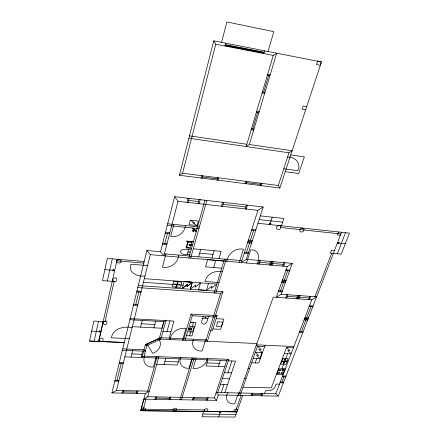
<?xml version="1.0" encoding="UTF-8"?>
<svg xmlns="http://www.w3.org/2000/svg" width="439" height="439" viewBox="0 0 439 439"><rect width="100%" height="100%" fill="white"/><g stroke="black" fill="none" stroke-linecap="round" stroke-linejoin="round"><path stroke-width="0.66" d="M237.466 410.289L237.258 409.422C236.116 408.391 233.778 409.378 233.833 410.937L234.986 411.809M89.529 341.065L124.286 342.491L89.529 341.065L93.858 321.085L105.014 321.677L114.118 281.47L102.485 280.625L107.308 258.417L144.184 261.479M94.133 341.262L98.523 321.332M107.363 280.982L112.263 258.829M103.17 321.578L98.715 341.465L117.191 259.235M111.901 392.9L116.478 390.469L149.282 391.138L145.413 393.547L111.901 392.9L146.884 250.504L160.537 251.712L163.862 255.822L178.014 201.26L174.629 196.705L160.537 251.712M116.983 380.399L121.191 363.366M135.722 304.611L138.834 292.039M116.478 390.469L150.292 254.642L146.884 250.504M131.052 357.105L132.677 350.706M121.96 393.097L122.591 390.595M122.936 393.114L123.573 390.611M140.573 327.126L142.285 320.421M179.403 175.271L213.76 40.838L321.425 61.981L279.862 188.024L179.403 175.271L182.564 173.218L278.288 185.483L279.862 188.024M182.564 173.218L215.774 44.218L213.76 40.838M164.883 243.382L167.429 233.499M165.92 253.967L162.474 267.197C170.316 268.63 178.031 263.087 178.865 255.103M173.817 224.395L170.678 236.44C177.762 237.861 184.671 232.758 185.439 225.586M221.552 42.369L226.881 21.95L273.837 31.679L268.031 51.495M142.735 351.107L141.067 357.472L124.841 356.874M141.984 357.467L145.331 344.736L160.707 337.695L160.872 339.127L146.878 345.531L144.069 356.155L141.984 357.467L226.771 360.578L228.796 359.321L217.689 392.543M224.982 46.013L225.728 43.187M144.771 356.183C141.632 362.17 147.158 367.926 153.359 367.004L156.213 356.611M186.981 202.28L188.051 198.263M136.342 393.377L137.006 390.891M153.924 327.812L155.702 321.15M188.073 202.406L189.143 198.39M137.308 393.393L137.972 390.908M200.947 178.004L201.583 175.655M190.274 220.18L189.044 224.708L197.16 225.542L198.417 221.036L190.274 220.18L195.042 223.007L192.567 222.749L197.16 225.542M202.044 178.146L202.686 175.798M163.791 321.589L161.98 328.224L132.353 326.704M159.143 339.051L163.906 321.6L165.958 320.585L161.256 337.723L159.143 339.051L256.881 343.539M145.413 393.547L140.716 410.717L236.939 411.771M341.537 232.269L278.271 396.115L275.796 393.734L216.142 392.51L218.32 394.957L216.515 400.346L214.336 397.926L147.729 396.746L143.882 399.139L140.716 410.717L143.279 409.203L204.272 409.922M198.049 203.542L199.147 199.547M187.832 241.472L186.059 247.92L191.53 248.425M199.13 203.669L200.228 199.679M147.625 391.105L157.107 356.644M143.29 410.745L145.128 409.867L145.479 409.148L145.166 408.243C143.959 407.183 141.363 408.111 141.567 409.823L142.916 410.739L146.044 399.177M147.729 396.746L158.803 356.709M191.058 249.862L184.934 249.303C176.643 249.566 181.537 256.025 187.179 254.571L188.545 249.632M166.99 331.577L169.959 320.887M188.863 257.984L204.958 200.228M190.663 258.143L206.824 200.442M184.122 281.64L182.152 288.67L187.579 284.176L186.91 286.541L192.282 282.25L190.279 289.252M169.218 338.096L173.959 321.107L165.947 320.662M170.041 339.55C171.1 331.983 178.728 327.373 186.01 328.377L182.58 340.126M164.049 364.557L165.81 358.339M154.923 399.32L155.615 396.883M217.036 180.045L217.695 177.718M155.867 399.336L156.558 396.9M218.123 180.182L218.781 177.861M198.626 256.837L200.727 249.484M192.353 282.255L190.345 289.257L195.739 284.922L195.053 287.293L200.436 282.864L208.481 283.457L206.407 290.404L211.977 286.124L211.263 288.472L216.828 284.093L208.481 283.468M263.729 53.558L264.525 50.803M221.437 206.215L222.584 202.275M222.491 206.33L223.643 202.395M183.42 340.165L191.058 314.072L217.113 315.614L212.344 330.808L210.693 330.726M179.172 358.828L177.361 365.007L156.701 364.31M185.104 340.241L192.309 315.729L191.058 314.072M180.978 357.538C177.735 363.251 182.816 369.144 188.962 368.195L192.073 357.95M169.13 399.556L169.844 397.136M211.938 258.006L214.1 250.702M170.063 399.572L170.776 397.152M189.61 335.802L193.572 322.462L190.433 322.286M273.256 55.418L246.197 146.555L249.379 144.497L276.652 53.185L273.256 55.418L215.774 44.218M252.749 128.868L257.622 112.51M263.691 92.119L268.602 75.629M213.661 267.527L215.812 260.343M193.665 339.237C190.169 345.361 195.437 351.913 202.143 350.953L205.606 339.791M219.012 258.626L221.201 251.355L193.281 248.798M203.257 316.42C202.966 318.248 199.558 323.944 203.696 324.234C207.411 323.993 207.373 319.274 208.448 316.722M244.978 183.595L245.67 181.307M179.886 399.737L192.189 359.305L194.241 358.032L181.483 399.764M246.032 183.727L246.729 181.439M214.139 292.939L224.483 259.103M215.801 293.06L226.178 259.251M196.211 358.103L193.023 368.469C199.493 369.199 206.16 365.16 207.312 358.52M226.793 261.276C227.989 253.413 235.556 247.7 243.464 249.171L239.277 262.357M245.28 208.931L246.482 205.046M246.306 209.052L247.514 205.167M222.913 291.584L207.4 341.268L206.182 339.819L220.608 293.395L222.913 291.584L138.274 285.548M192.48 399.945L193.231 397.553M260.162 185.521L260.881 183.255M193.385 399.962L194.142 397.569M261.205 185.653L261.918 183.387M207.943 359.887L206.012 365.972L224.768 366.603M246.35 259.312L263.208 206.988L257.902 210.374L241.258 262.527L246.35 259.312L292.264 263.373L281.207 294.267L276.329 297.313L287.26 266.517L292.264 263.373M246.531 252.414L249.561 242.97M250.428 240.27L253.55 230.53M246.471 262.977L250.718 249.84C258.675 249.281 260.711 258.247 256.897 263.883M206.533 400.176L207.312 397.805M218.424 366.389L220.405 360.342M242.762 395.429L235.063 417.05L202.022 416.776C203.131 414.625 203.405 406.909 207.691 409.005L207.932 409.883L207.565 410.575L205.776 411.431M207.433 400.192L208.207 397.822M278.288 185.483L289.01 152.799L292.138 150.786L249.379 144.497M269.744 224.554L272.18 217.19M258.269 264.004L259.444 260.47M214.336 397.926L226.771 360.578M259.24 264.086L260.415 260.557M221.261 392.614L223.989 384.537M227.94 372.81L231.929 360.973M280.96 225.761L280.367 227.49L340.889 233.938M281.383 225.805L283.874 218.49L260.349 215.873M224.817 392.691L235.562 361.11L228.285 360.842M269.656 264.991L270.852 261.479M218.688 416.885L220.488 411.623M270.611 265.074L271.812 261.562M271.132 265.118L272.328 261.611M227.923 392.751C224.126 398.14 228.082 405.01 234.722 403.781L238.525 392.971M272.087 265.2L273.294 261.693M282.749 266.122L283.973 262.643M283.698 266.204L284.922 262.725M238.618 395.347L273.256 297.099L311.8 299.804L316.612 296.819L281.207 294.267M240.128 395.38L257.517 346.239L256.425 344.84L293.889 346.541M235.331 411.755L241.137 395.396M280.516 290.892L283.462 282.628M284.346 280.137L287.671 270.808M255.213 362.932L256.793 358.504M262.034 352.61L259.872 358.619L256.568 355.447L258.708 355.535L255.361 352.33L262.511 352.627L258.758 349.406L261.189 349.51L257.517 346.239L264.854 346.569L265.326 345.246M264.69 346.563L258.78 362.998L251.657 362.806M285.751 297.977L286.947 294.679M251.07 395.588L251.92 393.245M286.667 298.037L287.863 294.745M251.931 395.605L252.782 393.262M296.506 298.729L297.719 295.458M261.073 395.78L261.935 393.448M297.412 298.794L298.624 295.524M261.924 395.797L262.791 393.47M298.021 298.838L299.239 295.568M298.926 298.899L300.144 295.628M264.541 393.503L265.628 390.595L270.468 390.699L274.594 387.955L276.071 384.076L279.467 384.163M293.389 347.842L286.524 347.534L271.302 387.884L243.019 387.22M287.638 353.669L281.827 368.936L285.257 369.051M308.633 299.585L309.874 296.33M309.533 299.645L310.774 296.396M275.796 393.734L311.8 299.804M338.496 231.946L337.366 234.892L340.401 235.216M281.959 382.133L284.028 376.75M301.352 331.725L305.862 320.004M306.669 317.902L310.988 306.669M314.95 296.698L331.675 253.226M337.311 253.764L345.509 232.697M112.647 279.44C119.331 273.299 116.856 286.782 112.565 279.802M102.945 322.588C109.349 316.744 107.121 329.371 102.869 322.928M99.137 339.599C105.426 333.87 103.302 346.168 99.06 339.929M237.373 410.564L236.55 411.414L235.326 411.815M194.965 229.652L193.336 231.424L192.65 231.04L194.713 229.416L196.31 230.898L195.629 231.474L194.279 230.228M195.328 231.199L196.013 230.618M182.234 288.615L187.656 284.143L186.981 286.535L192.364 282.211M217.113 315.614L214.962 317.046L192.309 315.729M159.33 338.37L145.331 344.736L146.878 345.531M174.618 411.091L176.429 410.224L176.791 409.516L176.511 408.627C175.326 407.579 172.818 408.522 172.971 410.18L174.25 411.085M119.09 259.394C110.271 263.285 126.24 265.024 119.529 259.433M302.504 228.077C300.902 227.956 299.08 229.718 299.925 231.32A2.338 1.844 -32.7 0 0 300.792 231.968C303.108 232.961 305.698 228.834 302.712 228.099M279.138 225.564C271.522 227.254 281.503 233.224 280.559 226.326A2.36 1.888 -31.2 0 0 279.665 225.662L279.358 225.586M142.856 410.739L236.917 411.831L203.784 411.409M202.911 414.07L235.99 414.449M156.213 398.118L169.487 398.349M193.764 398.766L206.923 398.991M143.882 399.139L216.515 400.346M123.255 391.868L136.677 392.131M252.359 394.436L261.501 394.617M218.32 394.957L278.271 396.115M114.985 380.344L118.969 380.448M114.798 381.112L118.782 381.217M220.4 384.449L227.561 384.624M280.263 382.089L283.654 382.177M279.989 382.797L283.38 382.885M244.523 378.594L246.054 378.637M222.353 378.605L229.542 378.802M224.324 372.7L231.545 372.925M282.601 375.987L286.003 376.086M282.326 376.7L285.729 376.799M119.37 362.504L123.403 362.641M119.178 363.294L123.205 363.432M248.128 368.37L249.67 368.42M164.927 361.456L178.267 361.928M206.972 362.938L219.412 363.371M141.232 356.797L142.148 356.836M253.226 358.367L260.349 358.636M131.865 353.916L141.896 354.295M144.069 356.155L228.796 359.321M122.711 348.895L144.014 349.757L145.375 351.211L122.366 350.3M284.258 353.532L291.101 353.812L287.704 350.629L290.036 350.728L286.519 347.545M129.373 338.656L111.385 337.838C113.004 328.295 124.039 326.062 132.15 327.521M161.256 337.723L206.182 339.819M186.476 335.654L191.975 335.917L195.97 322.533L190.427 322.226M91.68 331.154L100.926 331.604M163.006 331.379L170.99 331.774M212.975 328.926L220.592 329.321L223.852 319.126L216.191 318.681M299.601 331.632L303.097 331.818M141.429 323.779L154.813 324.487M299.305 332.4L302.8 332.586M130.153 318.61L165.958 320.585M129.873 319.74L163.906 321.6M202.659 318.401L207.839 318.698M304.902 317.798L308.43 318.012M304.6 318.582L308.129 318.796M304.403 319.109L307.92 319.323M304.101 319.894L307.618 320.108M133.621 304.479L137.819 304.737M133.412 305.346L137.605 305.604M309.522 305.753L313.073 305.988M309.215 306.554L312.76 306.79M136.93 291.008L141.166 291.298M136.716 291.897L140.946 292.182M137.775 287.572L220.608 293.395M206.407 290.388L198.412 289.822L200.453 282.853L144.305 278.661M287.265 296.396L297.11 297.093M299.535 297.269L309.254 297.96M278.655 290.755L282.365 291.03M278.359 291.589L282.068 291.864M143.405 282.261L183.134 285.163M219.028 282.551L204.98 281.492C206.637 273.733 215.11 270.204 222.359 271.703M144.969 276.027C137.978 276.949 127.76 272.932 130.866 264.229L147.57 265.584M282.178 280.839L285.91 281.13M281.893 281.635L285.624 281.926M281.591 282.48L285.323 282.771M104.877 269.612L114.689 270.375M282.48 279.989L286.212 280.285M116.823 260.865L143.789 263.087M221.7 268.196L205.551 266.857L207.663 259.641L223.89 261.046M286.102 269.787L289.855 270.106M285.794 270.649L289.548 270.967M150.292 254.642L287.26 266.517M187.179 254.571L189.681 254.79M164.378 253.835L241.862 260.629M259.828 262.324L270.254 263.235M272.69 263.449L283.364 264.382M199.674 253.171L213.019 254.362M162.479 244.128L166.787 244.528M244.545 252.227L248.512 252.595M244.254 253.133L248.222 253.495M162.721 243.184L167.034 243.585M193.407 241.68L186.602 241.033L186.515 241.346L193.319 241.993M247.854 241.862L251.849 242.251M334.491 250.521L331.483 250.23L330.38 253.1L341.229 254.137L349.471 233.125L257.956 223.286M247.563 242.778L251.552 243.162M248.425 240.073L252.42 240.468M165.503 232.324L169.844 232.752M248.128 240.995L252.123 241.384M165.256 233.285L169.597 233.713M167.698 223.764L199.383 227.012M167.264 225.454L198.916 228.675M337.426 242.915L345.317 243.716M251.832 229.388L255.855 229.806M251.536 230.321L255.558 230.738M259.147 219.588L282.623 222.156M178.014 201.26L257.902 210.374M188.611 200.398L198.598 201.55M223.067 204.365L245.878 206.994M174.629 196.705L263.208 206.988M202.368 176.972L217.365 178.882M246.378 182.586L260.525 184.391M285.251 171.671L298.712 173.498L304.353 156.899L290.772 154.934M283.77 168.779L297.763 170.694C301.577 163.484 295.085 156.438 287.6 157.096M188.88 138.197L289.01 152.799M189.483 135.838L246.877 144.277M251.185 129.768L253.665 130.153M251.509 128.676L253.989 129.061M256.7 111.188L259.202 111.599M256.365 112.307L258.873 112.713M305.615 109.92L302.065 109.316L303.151 105.991L306.713 106.6M262.423 91.899L264.958 92.338M262.083 93.046L264.613 93.485M267.324 75.393L269.875 75.859M267.675 74.218L270.226 74.685M225.355 44.602L264.124 52.186M225.229 45.069L263.993 52.642M225.108 45.541L263.861 53.103M205.425 411.425L204.453 410.997L204.206 410.119M194.027 229.998L192.666 228.741L193.347 228.159L193.67 228.456L192.984 229.037L193.659 228.445L194.713 229.416M147.054 343.946L152.585 353.324C158.808 351.546 163.11 344.214 158.446 338.732M192.803 230.596C192.699 231.567 194.57 231.424 192.803 230.585M277.882 373.007L277.969 373.485L278.622 373.732L279.555 373.287L279.78 372.689L279.028 372.184L277.882 373.007M278.902 370.302L278.99 370.785L279.643 371.037L280.581 370.587L280.806 369.984L280.049 369.484L278.902 370.302M280.987 373.106L281.081 373.578L281.728 373.83L282.656 373.38L282.886 372.782L282.134 372.283L280.987 373.106M282.019 370.406L282.107 370.884L282.754 371.136L283.687 370.686L283.918 370.088L283.166 369.583L282.019 370.406M99.527 330.852L99.225 332.202L100.783 331.593L99.527 330.852M113.235 269.508L112.905 270.989L114.541 270.364L113.235 269.508M173.641 281.465L172.198 286.771L176.105 287.051L177.565 281.761L173.641 281.465M174.481 284.154L174.744 284.67L175.441 284.225L174.969 283.841L174.481 284.154M174.678 284.198C174.936 285.114 175.567 283.539 174.678 284.198M188.166 242.059L186.69 247.431L190.317 247.766L191.81 242.405L188.166 242.059M176.193 285.981L175.737 287.622L176.56 287.682L177.01 286.041L176.193 285.981M177.976 281.778L176.522 287.073L180.413 287.353L181.883 282.068L177.976 281.778M189.017 244.819L189.28 245.368L189.999 244.913L189.522 244.496L189.017 244.819M189.214 244.874C189.461 245.845 190.142 244.188 189.214 244.874M178.662 284.461L178.925 284.971L179.622 284.532L179.156 284.148L178.662 284.461M178.86 284.505C179.112 285.421 179.749 283.846 178.86 284.505M190.12 244.567L189.917 245.313L191.876 245.494L192.084 244.748L190.12 244.567M189.011 251.805L188.792 252.59L189.22 252.628L189.434 251.843L189.011 251.805M184.929 281.64L191.651 282.145L184.929 281.64M188.962 328.784L188.77 329.437L190.592 329.53L190.784 328.877L188.962 328.784M190.477 326.435L188.874 331.857L192.573 332.043L194.186 326.632L190.477 326.435M190.905 329.146L191.146 329.612L191.81 329.195L191.371 328.855L190.905 329.146M191.091 329.184L191.607 329.212L191.091 329.184M205.194 317.37L205.09 317.704L205.913 317.754L206.017 317.419L205.194 317.37M217.782 321.853L216.383 326.298L221.536 326.572L222.952 322.144L217.782 321.853M317.715 61.048L316.557 64.577L320.196 65.285L321.353 61.767L317.715 61.048M278.798 368.853L276.757 374.258L282.963 374.451L285.026 369.062L278.798 368.853M281.794 361.379L280.735 364.172L285.91 364.359L286.974 361.571L281.794 361.379M282.952 358.279L281.893 361.083L287.073 361.281L288.143 358.482L282.952 358.279M283.484 362.751C283.764 364.057 284.856 361.752 283.484 362.751M284.62 359.76C284.9 361.072 285.998 358.756 284.62 359.76M283.643 362.784L284.104 362.801L283.643 362.784M284.779 359.793L285.24 359.81L284.779 359.793M286.107 361.094L285.882 361.681L287.49 361.741L287.715 361.154L286.107 361.094M339.045 242.344L338.496 243.755L337.547 242.926L339.045 242.344M270.995 223.264L269.782 224.428L269.398 223.094L270.995 223.264M220.455 411.716L219.445 412.627L220.839 412.644L220.455 411.716"/></g></svg>
